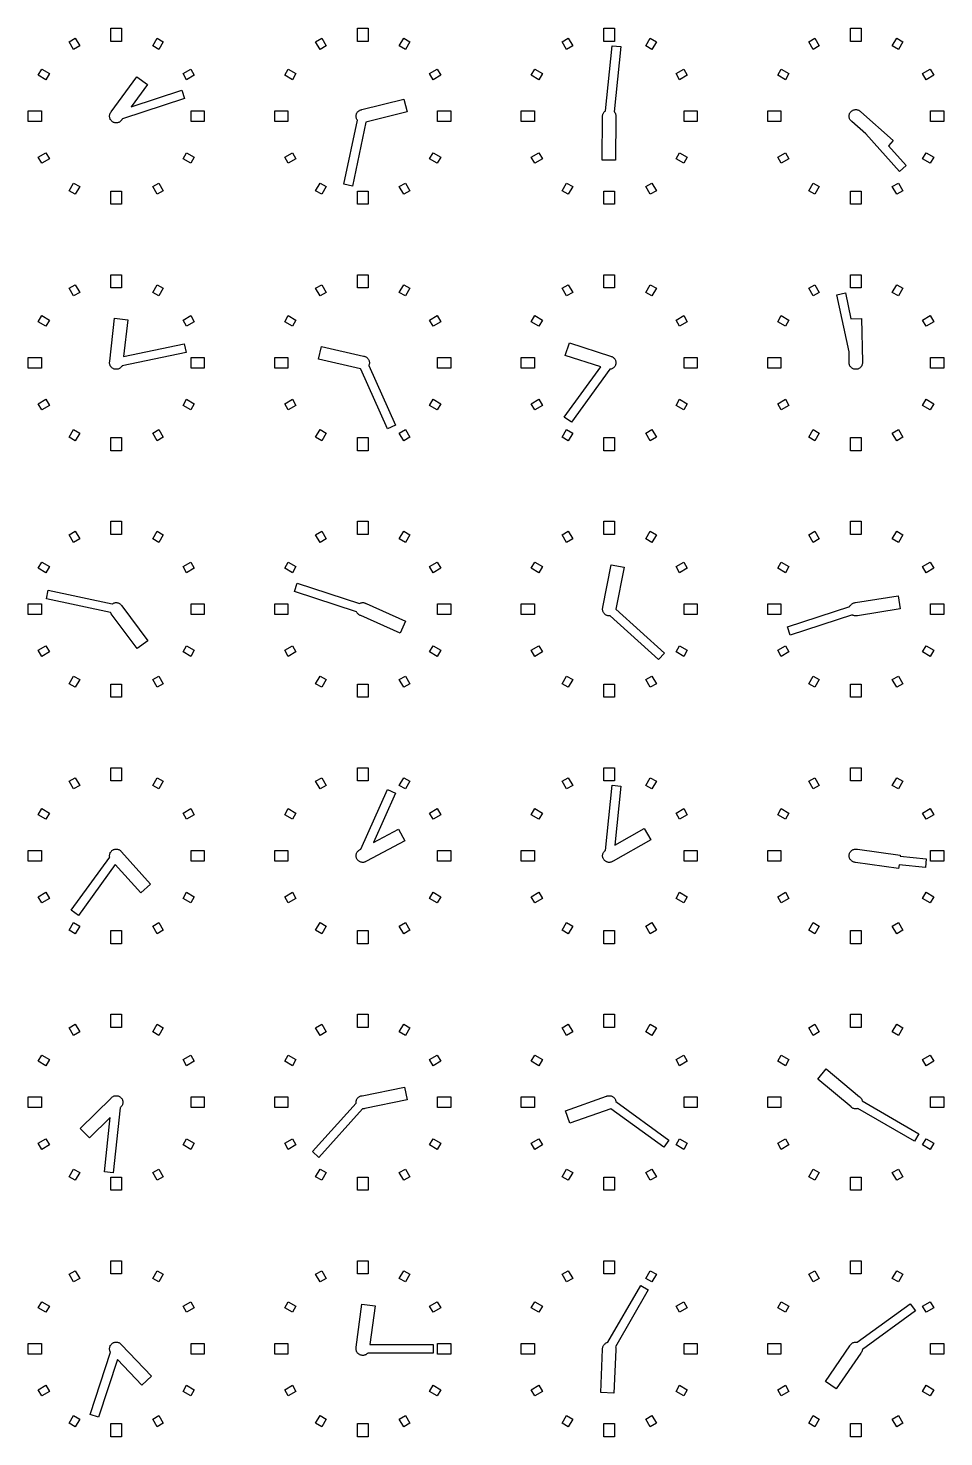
# Model space of a CAD drawing. Header units: millimetres. Extents: x -8 to 856, y -8 to 688.
# Drawn here: x 92 to 196, y 176 to 336 of the extents above; entities that cross this region are included whole.
import ezdxf

# ---------------------------------------------------------------- set-up
doc = ezdxf.new("R2010")
doc.units = ezdxf.units.MM

msp = doc.modelspace()

# ---------------------------------------------------------------- linework, layer by layer
for points in [[(102.6, 334.5), (101.4, 334.5), (101.4, 336), (102.6, 336), (102.6, 334.5)], [(130.6, 334.5), (129.4, 334.5), (129.4, 336), (130.6, 336), (130.6, 334.5)], [(158.6, 334.5), (157.4, 334.5), (157.4, 336), (158.6, 336), (158.6, 334.5)], [(186.6, 334.5), (185.4, 334.5), (185.4, 336), (186.6, 336), (186.6, 334.5)], [(97.85, 333.99), (97.15, 333.59), (96.65, 334.46), (97.35, 334.86), (97.85, 333.99)], [(106.85, 333.59), (106.15, 333.99), (106.65, 334.86), (107.35, 334.46), (106.85, 333.59)], [(125.85, 333.99), (125.15, 333.59), (124.65, 334.46), (125.35, 334.86), (125.85, 333.99)], [(134.85, 333.59), (134.15, 333.99), (134.65, 334.86), (135.35, 334.46), (134.85, 333.59)], [(153.85, 333.99), (153.15, 333.59), (152.65, 334.46), (153.35, 334.86), (153.85, 333.99)], [(162.85, 333.59), (162.15, 333.99), (162.65, 334.86), (163.35, 334.46), (162.85, 333.59)], [(181.85, 333.99), (181.15, 333.59), (180.65, 334.46), (181.35, 334.86), (181.85, 333.99)], [(190.85, 333.59), (190.15, 333.99), (190.65, 334.86), (191.35, 334.46), (190.85, 333.59)], [(157.25, 325.92), (157.25, 325.93), (157.25, 326), (157.25, 326.07), (157.26, 326.15), (157.28, 326.22), (157.3, 326.29), (157.33, 326.36), (157.37, 326.42), (157.42, 326.48), (157.47, 326.53), (157.52, 326.58), (157.56, 326.61), (158.34, 334.01), (159.33, 333.9), (158.56, 326.51), (158.58, 326.48), (158.63, 326.42), (158.67, 326.36), (158.7, 326.29), (158.72, 326.22), (158.74, 326.15), (158.75, 326.07), (158.75, 326), (158.75, 325.93), (158.75, 325.91), (158.71, 320.99), (157.21, 321.01), (157.25, 325.92)], [(94.41, 330.85), (94.01, 330.15), (93.14, 330.65), (93.54, 331.35), (94.41, 330.85)], [(109.99, 330.15), (109.59, 330.85), (110.46, 331.35), (110.86, 330.65), (109.99, 330.15)], [(122.41, 330.85), (122.01, 330.15), (121.14, 330.65), (121.54, 331.35), (122.41, 330.85)], [(137.99, 330.15), (137.59, 330.85), (138.46, 331.35), (138.86, 330.65), (137.99, 330.15)], [(150.41, 330.85), (150.01, 330.15), (149.14, 330.65), (149.54, 331.35), (150.41, 330.85)], [(165.99, 330.15), (165.59, 330.85), (166.46, 331.35), (166.86, 330.65), (165.99, 330.15)], [(178.41, 330.85), (178.01, 330.15), (177.14, 330.65), (177.54, 331.35), (178.41, 330.85)], [(193.99, 330.15), (193.59, 330.85), (194.46, 331.35), (194.86, 330.65), (193.99, 330.15)], [(102.63, 325.58), (102.58, 325.52), (102.53, 325.47), (102.48, 325.42), (102.42, 325.37), (102.36, 325.33), (102.29, 325.3), (102.22, 325.28), (102.15, 325.26), (102.07, 325.25), (102, 325.25), (101.93, 325.25), (101.85, 325.26), (101.78, 325.28), (101.71, 325.3), (101.64, 325.33), (101.58, 325.37), (101.52, 325.42), (101.47, 325.47), (101.42, 325.52), (101.37, 325.58), (101.33, 325.64), (101.3, 325.71), (101.28, 325.78), (101.26, 325.85), (101.25, 325.93), (101.25, 326), (101.25, 326.07), (101.26, 326.15), (101.28, 326.22), (101.3, 326.29), (101.33, 326.36), (101.37, 326.42), (101.42, 326.48), (101.44, 326.5), (104.33, 330.49), (105.55, 329.6), (103.71, 327.08), (109.45, 328.95), (109.76, 328), (102.71, 325.71), (102.65, 325.62), (102.63, 325.58)], [(93.5, 326.6), (93.5, 325.4), (92, 325.4), (92, 326.6), (93.5, 326.6)], [(110.5, 325.4), (110.5, 326.6), (112, 326.6), (112, 325.4), (110.5, 325.4)], [(121.5, 326.6), (121.5, 325.4), (120, 325.4), (120, 326.6), (121.5, 326.6)], [(129.39, 325.55), (129.37, 325.58), (129.33, 325.64), (129.3, 325.71), (129.28, 325.78), (129.26, 325.85), (129.25, 325.93), (129.25, 326), (129.25, 326.07), (129.26, 326.15), (129.28, 326.22), (129.3, 326.29), (129.33, 326.36), (129.37, 326.42), (129.42, 326.48), (129.47, 326.53), (129.52, 326.58), (129.58, 326.63), (129.64, 326.67), (129.71, 326.7), (129.78, 326.72), (129.85, 326.74), (129.89, 326.75), (134.67, 327.94), (135.03, 326.48), (130.37, 325.32), (128.83, 318.07), (127.85, 318.28), (129.39, 325.55)], [(138.5, 325.4), (138.5, 326.6), (140, 326.6), (140, 325.4), (138.5, 325.4)], [(149.5, 326.6), (149.5, 325.4), (148, 325.4), (148, 326.6), (149.5, 326.6)], [(166.5, 325.4), (166.5, 326.6), (168, 326.6), (168, 325.4), (166.5, 325.4)], [(177.5, 326.6), (177.5, 325.4), (176, 325.4), (176, 326.6), (177.5, 326.6)], [(185.52, 325.42), (185.47, 325.47), (185.42, 325.52), (185.37, 325.58), (185.33, 325.64), (185.3, 325.71), (185.28, 325.78), (185.26, 325.85), (185.25, 325.93), (185.25, 326), (185.25, 326.07), (185.26, 326.15), (185.28, 326.22), (185.3, 326.29), (185.33, 326.36), (185.37, 326.42), (185.42, 326.48), (185.47, 326.53), (185.52, 326.58), (185.58, 326.63), (185.64, 326.67), (185.71, 326.7), (185.78, 326.72), (185.85, 326.74), (185.93, 326.75), (186, 326.75), (186.07, 326.75), (186.15, 326.74), (186.22, 326.72), (186.29, 326.7), (186.36, 326.67), (186.42, 326.63), (186.48, 326.58), (186.53, 326.53), (186.56, 326.51), (190.24, 323.25), (189.7, 322.64), (191.72, 320.39), (190.98, 319.72), (187.13, 324), (185.56, 325.39), (185.52, 325.42)], [(194.5, 325.4), (194.5, 326.6), (196, 326.6), (196, 325.4), (194.5, 325.4)], [(94.01, 321.85), (94.41, 321.15), (93.54, 320.65), (93.14, 321.35), (94.01, 321.85)], [(109.59, 321.15), (109.99, 321.85), (110.86, 321.35), (110.46, 320.65), (109.59, 321.15)], [(122.01, 321.85), (122.41, 321.15), (121.54, 320.65), (121.14, 321.35), (122.01, 321.85)], [(137.59, 321.15), (137.99, 321.85), (138.86, 321.35), (138.46, 320.65), (137.59, 321.15)], [(150.01, 321.85), (150.41, 321.15), (149.54, 320.65), (149.14, 321.35), (150.01, 321.85)], [(165.59, 321.15), (165.99, 321.85), (166.86, 321.35), (166.46, 320.65), (165.59, 321.15)], [(178.01, 321.85), (178.41, 321.15), (177.54, 320.65), (177.14, 321.35), (178.01, 321.85)], [(193.59, 321.15), (193.99, 321.85), (194.86, 321.35), (194.46, 320.65), (193.59, 321.15)], [(97.15, 318.41), (97.85, 318.01), (97.35, 317.14), (96.65, 317.54), (97.15, 318.41)], [(106.15, 318.01), (106.85, 318.41), (107.35, 317.54), (106.65, 317.14), (106.15, 318.01)], [(124.65, 317.54), (125.15, 318.41), (125.85, 318.01), (125.35, 317.14), (124.65, 317.54)], [(134.15, 318.01), (134.85, 318.41), (135.35, 317.54), (134.65, 317.14), (134.15, 318.01)], [(152.65, 317.54), (153.15, 318.41), (153.85, 318.01), (153.35, 317.14), (152.65, 317.54)], [(162.15, 318.01), (162.85, 318.41), (163.35, 317.54), (162.65, 317.14), (162.15, 318.01)], [(181.15, 318.41), (181.85, 318.01), (181.35, 317.14), (180.65, 317.54), (181.15, 318.41)], [(190.15, 318.01), (190.85, 318.41), (191.35, 317.54), (190.65, 317.14), (190.15, 318.01)], [(101.4, 316), (101.4, 317.5), (102.6, 317.5), (102.6, 316), (101.4, 316)], [(129.4, 317.5), (130.6, 317.5), (130.6, 316), (129.4, 316), (129.4, 317.5)], [(157.4, 317.5), (158.6, 317.5), (158.6, 316), (157.4, 316), (157.4, 317.5)], [(185.4, 316), (185.4, 317.5), (186.6, 317.5), (186.6, 316), (185.4, 316)], [(102.6, 306.5), (101.4, 306.5), (101.4, 308), (102.6, 308), (102.6, 306.5)], [(130.6, 306.5), (129.4, 306.5), (129.4, 308), (130.6, 308), (130.6, 306.5)], [(158.6, 306.5), (157.4, 306.5), (157.4, 308), (158.6, 308), (158.6, 306.5)], [(186.6, 306.5), (185.4, 306.5), (185.4, 308), (186.6, 308), (186.6, 306.5)], [(97.85, 305.99), (97.15, 305.59), (96.65, 306.46), (97.35, 306.86), (97.85, 305.99)], [(106.85, 305.59), (106.15, 305.99), (106.65, 306.86), (107.35, 306.46), (106.85, 305.59)], [(125.85, 305.99), (125.15, 305.59), (124.65, 306.46), (125.35, 306.86), (125.85, 305.99)], [(134.85, 305.59), (134.15, 305.99), (134.65, 306.86), (135.35, 306.46), (134.85, 305.59)], [(153.85, 305.99), (153.15, 305.59), (152.65, 306.46), (153.35, 306.86), (153.85, 305.99)], [(162.85, 305.59), (162.15, 305.99), (162.65, 306.86), (163.35, 306.46), (162.85, 305.59)], [(181.85, 305.99), (181.15, 305.59), (180.65, 306.46), (181.35, 306.86), (181.85, 305.99)], [(186.7, 297.71), (186.67, 297.64), (186.63, 297.58), (186.58, 297.52), (186.53, 297.47), (186.48, 297.42), (186.42, 297.37), (186.36, 297.33), (186.29, 297.3), (186.22, 297.28), (186.15, 297.26), (186.07, 297.25), (186, 297.25), (185.93, 297.25), (185.85, 297.26), (185.78, 297.28), (185.71, 297.3), (185.64, 297.33), (185.58, 297.37), (185.52, 297.42), (185.47, 297.47), (185.42, 297.52), (185.37, 297.58), (185.33, 297.64), (185.3, 297.71), (185.28, 297.78), (185.26, 297.85), (185.25, 297.93), (185.25, 298), (185.25, 298.07), (185.23, 299.22), (183.85, 305.72), (184.83, 305.93), (185.45, 302.99), (186.66, 303.01), (186.75, 298.09), (186.75, 298.07), (186.75, 298), (186.75, 297.93), (186.74, 297.85), (186.72, 297.78), (186.7, 297.71)], [(190.85, 305.59), (190.15, 305.99), (190.65, 306.86), (191.35, 306.46), (190.85, 305.59)], [(94.41, 302.85), (94.01, 302.15), (93.14, 302.65), (93.54, 303.35), (94.41, 302.85)], [(102.63, 297.58), (102.58, 297.52), (102.53, 297.47), (102.48, 297.42), (102.42, 297.37), (102.36, 297.33), (102.29, 297.3), (102.22, 297.28), (102.15, 297.26), (102.07, 297.25), (102, 297.25), (101.93, 297.25), (101.85, 297.26), (101.78, 297.28), (101.71, 297.3), (101.64, 297.33), (101.58, 297.37), (101.52, 297.42), (101.47, 297.47), (101.42, 297.52), (101.37, 297.58), (101.33, 297.64), (101.3, 297.71), (101.28, 297.78), (101.26, 297.85), (101.25, 297.93), (101.25, 298), (101.25, 298.07), (101.26, 298.15), (101.26, 298.17), (101.82, 303.05), (103.31, 302.88), (102.83, 298.69), (109.72, 300.15), (109.93, 299.17), (102.66, 297.63), (102.63, 297.58)], [(109.99, 302.15), (109.59, 302.85), (110.46, 303.35), (110.86, 302.65), (109.99, 302.15)], [(122.41, 302.85), (122.01, 302.15), (121.14, 302.65), (121.54, 303.35), (122.41, 302.85)], [(137.99, 302.15), (137.59, 302.85), (138.46, 303.35), (138.86, 302.65), (137.99, 302.15)], [(150.41, 302.85), (150.01, 302.15), (149.14, 302.65), (149.54, 303.35), (150.41, 302.85)], [(165.99, 302.15), (165.59, 302.85), (166.46, 303.35), (166.86, 302.65), (165.99, 302.15)], [(178.41, 302.85), (178.01, 302.15), (177.14, 302.65), (177.54, 303.35), (178.41, 302.85)], [(193.99, 302.15), (193.59, 302.85), (194.46, 303.35), (194.86, 302.65), (193.99, 302.15)], [(130.7, 297.71), (130.69, 297.69), (133.71, 290.9), (132.8, 290.49), (129.77, 297.28), (129.75, 297.29), (124.96, 298.39), (125.3, 299.86), (130.09, 298.75), (130.15, 298.74), (130.22, 298.72), (130.29, 298.7), (130.36, 298.67), (130.42, 298.63), (130.48, 298.58), (130.53, 298.53), (130.58, 298.48), (130.63, 298.42), (130.67, 298.36), (130.7, 298.29), (130.72, 298.22), (130.74, 298.15), (130.75, 298.07), (130.75, 298), (130.75, 297.93), (130.74, 297.85), (130.72, 297.78), (130.7, 297.71)], [(157.04, 297.52), (153.01, 298.83), (153.48, 300.26), (158.15, 298.74), (158.22, 298.72), (158.29, 298.7), (158.36, 298.67), (158.42, 298.63), (158.48, 298.58), (158.53, 298.53), (158.58, 298.48), (158.63, 298.42), (158.67, 298.36), (158.7, 298.29), (158.72, 298.22), (158.74, 298.15), (158.75, 298.07), (158.75, 298), (158.75, 297.93), (158.74, 297.85), (158.72, 297.78), (158.7, 297.71), (158.67, 297.64), (158.63, 297.58), (158.58, 297.52), (158.53, 297.47), (158.48, 297.42), (158.42, 297.37), (158.36, 297.33), (158.29, 297.3), (158.22, 297.28), (158.15, 297.26), (158.07, 297.25), (158.07, 297.25), (153.7, 291.23), (152.89, 291.82), (157.04, 297.52)], [(93.5, 298.6), (93.5, 297.4), (92, 297.4), (92, 298.6), (93.5, 298.6)], [(110.5, 297.4), (110.5, 298.6), (112, 298.6), (112, 297.4), (110.5, 297.4)], [(121.5, 298.6), (121.5, 297.4), (120, 297.4), (120, 298.6), (121.5, 298.6)], [(138.5, 297.4), (138.5, 298.6), (140, 298.6), (140, 297.4), (138.5, 297.4)], [(149.5, 298.6), (149.5, 297.4), (148, 297.4), (148, 298.6), (149.5, 298.6)], [(166.5, 297.4), (166.5, 298.6), (168, 298.6), (168, 297.4), (166.5, 297.4)], [(177.5, 298.6), (177.5, 297.4), (176, 297.4), (176, 298.6), (177.5, 298.6)], [(194.5, 297.4), (194.5, 298.6), (196, 298.6), (196, 297.4), (194.5, 297.4)], [(94.01, 293.85), (94.41, 293.15), (93.54, 292.65), (93.14, 293.35), (94.01, 293.85)], [(109.59, 293.15), (109.99, 293.85), (110.86, 293.35), (110.46, 292.65), (109.59, 293.15)], [(122.01, 293.85), (122.41, 293.15), (121.54, 292.65), (121.14, 293.35), (122.01, 293.85)], [(137.59, 293.15), (137.99, 293.85), (138.86, 293.35), (138.46, 292.65), (137.59, 293.15)], [(150.01, 293.85), (150.41, 293.15), (149.54, 292.65), (149.14, 293.35), (150.01, 293.85)], [(165.59, 293.15), (165.99, 293.85), (166.86, 293.35), (166.46, 292.65), (165.59, 293.15)], [(178.01, 293.85), (178.41, 293.15), (177.54, 292.65), (177.14, 293.35), (178.01, 293.85)], [(193.59, 293.15), (193.99, 293.85), (194.86, 293.35), (194.46, 292.65), (193.59, 293.15)], [(97.15, 290.41), (97.85, 290.01), (97.35, 289.14), (96.65, 289.54), (97.15, 290.41)], [(106.15, 290.01), (106.85, 290.41), (107.35, 289.54), (106.65, 289.14), (106.15, 290.01)], [(124.65, 289.54), (125.15, 290.41), (125.85, 290.01), (125.35, 289.14), (124.65, 289.54)], [(134.15, 290.01), (134.85, 290.41), (135.35, 289.54), (134.65, 289.14), (134.15, 290.01)], [(152.65, 289.54), (153.15, 290.41), (153.85, 290.01), (153.35, 289.14), (152.65, 289.54)], [(162.15, 290.01), (162.85, 290.41), (163.35, 289.54), (162.65, 289.14), (162.15, 290.01)], [(180.65, 289.54), (181.15, 290.41), (181.85, 290.01), (181.35, 289.14), (180.65, 289.54)], [(190.15, 290.01), (190.85, 290.41), (191.35, 289.54), (190.65, 289.14), (190.15, 290.01)], [(101.4, 288), (101.4, 289.5), (102.6, 289.5), (102.6, 288), (101.4, 288)], [(129.4, 289.5), (130.6, 289.5), (130.6, 288), (129.4, 288), (129.4, 289.5)], [(157.4, 289.5), (158.6, 289.5), (158.6, 288), (157.4, 288), (157.4, 289.5)], [(185.4, 289.5), (186.6, 289.5), (186.6, 288), (185.4, 288), (185.4, 289.5)], [(102.6, 278.5), (101.4, 278.5), (101.4, 280), (102.6, 280), (102.6, 278.5)], [(130.6, 278.5), (129.4, 278.5), (129.4, 280), (130.6, 280), (130.6, 278.5)], [(158.6, 278.5), (157.4, 278.5), (157.4, 280), (158.6, 280), (158.6, 278.5)], [(186.6, 278.5), (185.4, 278.5), (185.4, 280), (186.6, 280), (186.6, 278.5)], [(97.85, 277.99), (97.15, 277.59), (96.65, 278.46), (97.35, 278.86), (97.85, 277.99)], [(106.85, 277.59), (106.15, 277.99), (106.65, 278.86), (107.35, 278.46), (106.85, 277.59)], [(125.85, 277.99), (125.15, 277.59), (124.65, 278.46), (125.35, 278.86), (125.85, 277.99)], [(134.85, 277.59), (134.15, 277.99), (134.65, 278.86), (135.35, 278.46), (134.85, 277.59)], [(153.85, 277.99), (153.15, 277.59), (152.65, 278.46), (153.35, 278.86), (153.85, 277.99)], [(162.85, 277.59), (162.15, 277.99), (162.65, 278.86), (163.35, 278.46), (162.85, 277.59)], [(181.85, 277.99), (181.15, 277.59), (180.65, 278.46), (181.35, 278.86), (181.85, 277.99)], [(190.85, 277.59), (190.15, 277.99), (190.65, 278.86), (191.35, 278.46), (190.85, 277.59)], [(94.41, 274.85), (94.01, 274.15), (93.14, 274.65), (93.54, 275.35), (94.41, 274.85)], [(109.99, 274.15), (109.59, 274.85), (110.46, 275.35), (110.86, 274.65), (109.99, 274.15)], [(122.41, 274.85), (122.01, 274.15), (121.14, 274.65), (121.54, 275.35), (122.41, 274.85)], [(137.99, 274.15), (137.59, 274.85), (138.46, 275.35), (138.86, 274.65), (137.99, 274.15)], [(150.41, 274.85), (150.01, 274.15), (149.14, 274.65), (149.54, 275.35), (150.41, 274.85)], [(165.99, 274.15), (165.59, 274.85), (166.46, 275.35), (166.86, 274.65), (165.99, 274.15)], [(178.41, 274.85), (178.01, 274.15), (177.14, 274.65), (177.54, 275.35), (178.41, 274.85)], [(193.99, 274.15), (193.59, 274.85), (194.46, 275.35), (194.86, 274.65), (193.99, 274.15)], [(158.07, 269.25), (158, 269.25), (157.93, 269.25), (157.85, 269.26), (157.78, 269.28), (157.71, 269.3), (157.64, 269.33), (157.58, 269.37), (157.52, 269.42), (157.47, 269.47), (157.42, 269.52), (157.37, 269.58), (157.33, 269.64), (157.3, 269.71), (157.28, 269.78), (157.26, 269.85), (157.25, 269.93), (157.25, 270), (157.25, 270.07), (157.26, 270.15), (157.28, 270.22), (157.28, 270.23), (158.22, 275.05), (159.69, 274.77), (158.76, 269.99), (164.28, 265.02), (163.61, 264.28), (158.09, 269.25), (158.07, 269.25)], [(101.42, 269.52), (101.37, 269.58), (101.34, 269.63), (94.07, 271.17), (94.28, 272.15), (101.55, 270.61), (101.58, 270.63), (101.64, 270.67), (101.71, 270.7), (101.78, 270.72), (101.85, 270.74), (101.93, 270.75), (102, 270.75), (102.07, 270.75), (102.15, 270.74), (102.22, 270.72), (102.29, 270.7), (102.36, 270.67), (102.42, 270.63), (102.48, 270.58), (102.53, 270.53), (102.58, 270.48), (102.63, 270.42), (102.65, 270.38), (105.58, 266.43), (104.37, 265.53), (101.44, 269.49), (101.42, 269.52)], [(129.71, 269.3), (129.64, 269.33), (129.58, 269.37), (129.52, 269.42), (129.47, 269.47), (129.42, 269.52), (129.37, 269.58), (129.33, 269.64), (129.31, 269.7), (122.24, 272), (122.55, 272.95), (129.62, 270.65), (129.64, 270.67), (129.71, 270.7), (129.78, 270.72), (129.85, 270.74), (129.93, 270.75), (130, 270.75), (130.07, 270.75), (130.15, 270.74), (130.22, 270.72), (130.29, 270.7), (130.36, 270.67), (130.38, 270.65), (134.87, 268.65), (134.26, 267.28), (129.77, 269.28), (129.71, 269.3)], [(93.5, 270.6), (93.5, 269.4), (92, 269.4), (92, 270.6), (93.5, 270.6)], [(110.5, 269.4), (110.5, 270.6), (112, 270.6), (112, 269.4), (110.5, 269.4)], [(121.5, 270.6), (121.5, 269.4), (120, 269.4), (120, 270.6), (121.5, 270.6)], [(138.5, 269.4), (138.5, 270.6), (140, 270.6), (140, 269.4), (138.5, 269.4)], [(149.5, 270.6), (149.5, 269.4), (148, 269.4), (148, 270.6), (149.5, 270.6)], [(166.5, 269.4), (166.5, 270.6), (168, 270.6), (168, 269.4), (166.5, 269.4)], [(177.5, 270.6), (177.5, 269.4), (176, 269.4), (176, 270.6), (177.5, 270.6)], [(185.31, 270.3), (185.33, 270.36), (185.37, 270.42), (185.42, 270.48), (185.47, 270.53), (185.52, 270.58), (185.58, 270.63), (185.64, 270.67), (185.71, 270.7), (185.78, 270.72), (185.85, 270.74), (185.93, 270.75), (185.96, 270.75), (190.82, 271.52), (191.06, 270.04), (186.2, 269.27), (186.15, 269.26), (186.07, 269.25), (186, 269.25), (185.93, 269.25), (185.85, 269.26), (185.78, 269.28), (185.71, 269.3), (185.64, 269.33), (185.62, 269.35), (178.55, 267.05), (178.24, 268), (185.31, 270.3)], [(194.5, 269.4), (194.5, 270.6), (196, 270.6), (196, 269.4), (194.5, 269.4)], [(94.01, 265.85), (94.41, 265.15), (93.54, 264.65), (93.14, 265.35), (94.01, 265.85)], [(109.59, 265.15), (109.99, 265.85), (110.86, 265.35), (110.46, 264.65), (109.59, 265.15)], [(122.01, 265.85), (122.41, 265.15), (121.54, 264.65), (121.14, 265.35), (122.01, 265.85)], [(137.59, 265.15), (137.99, 265.85), (138.86, 265.35), (138.46, 264.65), (137.59, 265.15)], [(150.01, 265.85), (150.41, 265.15), (149.54, 264.65), (149.14, 265.35), (150.01, 265.85)], [(165.59, 265.15), (165.99, 265.85), (166.86, 265.35), (166.46, 264.65), (165.59, 265.15)], [(178.01, 265.85), (178.41, 265.15), (177.54, 264.65), (177.14, 265.35), (178.01, 265.85)], [(193.59, 265.15), (193.99, 265.85), (194.86, 265.35), (194.46, 264.65), (193.59, 265.15)], [(96.65, 261.54), (97.15, 262.41), (97.85, 262.01), (97.35, 261.14), (96.65, 261.54)], [(106.15, 262.01), (106.85, 262.41), (107.35, 261.54), (106.65, 261.14), (106.15, 262.01)], [(124.65, 261.54), (125.15, 262.41), (125.85, 262.01), (125.35, 261.14), (124.65, 261.54)], [(134.15, 262.01), (134.85, 262.41), (135.35, 261.54), (134.65, 261.14), (134.15, 262.01)], [(153.15, 262.41), (153.85, 262.01), (153.35, 261.14), (152.65, 261.54), (153.15, 262.41)], [(162.15, 262.01), (162.85, 262.41), (163.35, 261.54), (162.65, 261.14), (162.15, 262.01)], [(180.65, 261.54), (181.15, 262.41), (181.85, 262.01), (181.35, 261.14), (180.65, 261.54)], [(190.15, 262.01), (190.85, 262.41), (191.35, 261.54), (190.65, 261.14), (190.15, 262.01)], [(101.4, 261.5), (102.6, 261.5), (102.6, 260), (101.4, 260), (101.4, 261.5)], [(129.4, 261.5), (130.6, 261.5), (130.6, 260), (129.4, 260), (129.4, 261.5)], [(157.4, 260), (157.4, 261.5), (158.6, 261.5), (158.6, 260), (157.4, 260)], [(185.4, 261.5), (186.6, 261.5), (186.6, 260), (185.4, 260), (185.4, 261.5)], [(102.6, 250.5), (101.4, 250.5), (101.4, 252), (102.6, 252), (102.6, 250.5)], [(130.6, 250.5), (129.4, 250.5), (129.4, 252), (130.6, 252), (130.6, 250.5)], [(158.6, 250.5), (157.4, 250.5), (157.4, 252), (158.6, 252), (158.6, 250.5)], [(186.6, 250.5), (185.4, 250.5), (185.4, 252), (186.6, 252), (186.6, 250.5)], [(97.85, 249.99), (97.15, 249.59), (96.65, 250.46), (97.35, 250.86), (97.85, 249.99)], [(106.85, 249.59), (106.15, 249.99), (106.65, 250.86), (107.35, 250.46), (106.85, 249.59)], [(125.85, 249.99), (125.15, 249.59), (124.65, 250.46), (125.35, 250.86), (125.85, 249.99)], [(134.85, 249.59), (134.15, 249.99), (134.65, 250.86), (135.35, 250.46), (134.85, 249.59)], [(153.85, 249.99), (153.15, 249.59), (152.65, 250.46), (153.35, 250.86), (153.85, 249.99)], [(158.42, 241.37), (158.36, 241.33), (158.29, 241.3), (158.22, 241.28), (158.15, 241.26), (158.07, 241.25), (158, 241.25), (157.93, 241.25), (157.85, 241.26), (157.78, 241.28), (157.71, 241.3), (157.64, 241.33), (157.58, 241.37), (157.52, 241.42), (157.47, 241.47), (157.42, 241.52), (157.37, 241.58), (157.33, 241.64), (157.3, 241.71), (157.28, 241.78), (157.26, 241.85), (157.25, 241.93), (157.25, 242), (157.25, 242.07), (157.26, 242.15), (157.28, 242.22), (157.3, 242.29), (157.33, 242.36), (157.37, 242.42), (157.42, 242.48), (157.47, 242.53), (157.52, 242.58), (157.56, 242.61), (158.34, 250.01), (159.33, 249.9), (158.63, 243.22), (161.98, 245.11), (162.72, 243.81), (158.44, 241.39), (158.42, 241.37)], [(162.85, 249.59), (162.15, 249.99), (162.65, 250.86), (163.35, 250.46), (162.85, 249.59)], [(181.85, 249.99), (181.15, 249.59), (180.65, 250.46), (181.35, 250.86), (181.85, 249.99)], [(190.85, 249.59), (190.15, 249.99), (190.65, 250.86), (191.35, 250.46), (190.85, 249.59)], [(130.42, 241.37), (130.36, 241.33), (130.29, 241.3), (130.22, 241.28), (130.15, 241.26), (130.07, 241.25), (130, 241.25), (129.93, 241.25), (129.85, 241.26), (129.78, 241.28), (129.71, 241.3), (129.64, 241.33), (129.58, 241.37), (129.52, 241.42), (129.47, 241.47), (129.42, 241.52), (129.37, 241.58), (129.33, 241.64), (129.3, 241.71), (129.28, 241.78), (129.26, 241.85), (129.25, 241.93), (129.25, 242), (129.25, 242.07), (129.26, 242.15), (129.28, 242.22), (129.3, 242.29), (129.33, 242.36), (129.37, 242.42), (129.42, 242.48), (129.47, 242.53), (129.52, 242.58), (129.58, 242.63), (129.64, 242.67), (129.71, 242.7), (129.72, 242.7), (129.78, 242.73), (132.8, 249.51), (133.71, 249.1), (131.21, 243.49), (134.06, 245.01), (134.77, 243.69), (130.43, 241.38), (130.42, 241.37)], [(94.41, 246.85), (94.01, 246.15), (93.14, 246.65), (93.54, 247.35), (94.41, 246.85)], [(109.99, 246.15), (109.59, 246.85), (110.46, 247.35), (110.86, 246.65), (109.99, 246.15)], [(122.41, 246.85), (122.01, 246.15), (121.14, 246.65), (121.54, 247.35), (122.41, 246.85)], [(137.99, 246.15), (137.59, 246.85), (138.46, 247.35), (138.86, 246.65), (137.99, 246.15)], [(150.41, 246.85), (150.01, 246.15), (149.14, 246.65), (149.54, 247.35), (150.41, 246.85)], [(165.99, 246.15), (165.59, 246.85), (166.46, 247.35), (166.86, 246.65), (165.99, 246.15)], [(178.41, 246.85), (178.01, 246.15), (177.14, 246.65), (177.54, 247.35), (178.41, 246.85)], [(193.99, 246.15), (193.59, 246.85), (194.46, 247.35), (194.86, 246.65), (193.99, 246.15)], [(93.5, 242.6), (93.5, 241.4), (92, 241.4), (92, 242.6), (93.5, 242.6)], [(101.26, 241.84), (101.26, 241.85), (101.25, 241.93), (101.25, 242), (101.25, 242.07), (101.26, 242.15), (101.28, 242.22), (101.3, 242.29), (101.33, 242.36), (101.37, 242.42), (101.42, 242.48), (101.47, 242.53), (101.52, 242.58), (101.58, 242.63), (101.64, 242.67), (101.71, 242.7), (101.78, 242.72), (101.85, 242.74), (101.93, 242.75), (102, 242.75), (102.07, 242.75), (102.15, 242.74), (102.22, 242.72), (102.29, 242.7), (102.36, 242.67), (102.42, 242.63), (102.48, 242.58), (102.53, 242.53), (102.58, 242.48), (102.61, 242.44), (105.9, 238.79), (104.79, 237.78), (101.89, 241), (97.7, 235.23), (96.89, 235.82), (101.26, 241.84)], [(110.5, 241.4), (110.5, 242.6), (112, 242.6), (112, 241.4), (110.5, 241.4)], [(121.5, 242.6), (121.5, 241.4), (120, 241.4), (120, 242.6), (121.5, 242.6)], [(138.5, 241.4), (138.5, 242.6), (140, 242.6), (140, 241.4), (138.5, 241.4)], [(149.5, 242.6), (149.5, 241.4), (148, 241.4), (148, 242.6), (149.5, 242.6)], [(166.5, 241.4), (166.5, 242.6), (168, 242.6), (168, 241.4), (166.5, 241.4)], [(177.5, 242.6), (177.5, 241.4), (176, 241.4), (176, 242.6), (177.5, 242.6)], [(185.93, 241.25), (185.85, 241.26), (185.78, 241.28), (185.71, 241.3), (185.64, 241.33), (185.58, 241.37), (185.52, 241.42), (185.47, 241.47), (185.42, 241.52), (185.37, 241.58), (185.33, 241.64), (185.3, 241.71), (185.28, 241.78), (185.26, 241.85), (185.25, 241.93), (185.25, 242), (185.25, 242.07), (185.26, 242.15), (185.28, 242.22), (185.3, 242.29), (185.33, 242.36), (185.37, 242.42), (185.42, 242.48), (185.47, 242.53), (185.52, 242.58), (185.58, 242.63), (185.64, 242.67), (185.71, 242.7), (185.78, 242.72), (185.85, 242.74), (185.93, 242.75), (186, 242.75), (186.07, 242.75), (186.15, 242.74), (186.18, 242.73), (191.06, 242.05), (191.05, 241.97), (194.01, 241.66), (193.9, 240.67), (190.91, 240.98), (190.85, 240.56), (185.97, 241.25), (185.93, 241.25)], [(194.5, 241.4), (194.5, 242.6), (196, 242.6), (196, 241.4), (194.5, 241.4)], [(94.01, 237.85), (94.41, 237.15), (93.54, 236.65), (93.14, 237.35), (94.01, 237.85)], [(109.59, 237.15), (109.99, 237.85), (110.86, 237.35), (110.46, 236.65), (109.59, 237.15)], [(122.01, 237.85), (122.41, 237.15), (121.54, 236.65), (121.14, 237.35), (122.01, 237.85)], [(137.59, 237.15), (137.99, 237.85), (138.86, 237.35), (138.46, 236.65), (137.59, 237.15)], [(150.01, 237.85), (150.41, 237.15), (149.54, 236.65), (149.14, 237.35), (150.01, 237.85)], [(165.59, 237.15), (165.99, 237.85), (166.86, 237.35), (166.46, 236.65), (165.59, 237.15)], [(178.01, 237.85), (178.41, 237.15), (177.54, 236.65), (177.14, 237.35), (178.01, 237.85)], [(193.59, 237.15), (193.99, 237.85), (194.86, 237.35), (194.46, 236.65), (193.59, 237.15)], [(96.65, 233.54), (97.15, 234.41), (97.85, 234.01), (97.35, 233.14), (96.65, 233.54)], [(106.15, 234.01), (106.85, 234.41), (107.35, 233.54), (106.65, 233.14), (106.15, 234.01)], [(125.15, 234.41), (125.85, 234.01), (125.35, 233.14), (124.65, 233.54), (125.15, 234.41)], [(134.15, 234.01), (134.85, 234.41), (135.35, 233.54), (134.65, 233.14), (134.15, 234.01)], [(153.15, 234.41), (153.85, 234.01), (153.35, 233.14), (152.65, 233.54), (153.15, 234.41)], [(162.15, 234.01), (162.85, 234.41), (163.35, 233.54), (162.65, 233.14), (162.15, 234.01)], [(181.15, 234.41), (181.85, 234.01), (181.35, 233.14), (180.65, 233.54), (181.15, 234.41)], [(190.15, 234.01), (190.85, 234.41), (191.35, 233.54), (190.65, 233.14), (190.15, 234.01)], [(101.4, 233.5), (102.6, 233.5), (102.6, 232), (101.4, 232), (101.4, 233.5)], [(129.4, 232), (129.4, 233.5), (130.6, 233.5), (130.6, 232), (129.4, 232)], [(157.4, 232), (157.4, 233.5), (158.6, 233.5), (158.6, 232), (157.4, 232)], [(185.4, 232), (185.4, 233.5), (186.6, 233.5), (186.6, 232), (185.4, 232)], [(102.6, 222.5), (101.4, 222.5), (101.4, 224), (102.6, 224), (102.6, 222.5)], [(130.6, 222.5), (129.4, 222.5), (129.4, 224), (130.6, 224), (130.6, 222.5)], [(158.6, 222.5), (157.4, 222.5), (157.4, 224), (158.6, 224), (158.6, 222.5)], [(186.6, 222.5), (185.4, 222.5), (185.4, 224), (186.6, 224), (186.6, 222.5)], [(97.85, 221.99), (97.15, 221.59), (96.65, 222.46), (97.35, 222.86), (97.85, 221.99)], [(106.85, 221.59), (106.15, 221.99), (106.65, 222.86), (107.35, 222.46), (106.85, 221.59)], [(125.85, 221.99), (125.15, 221.59), (124.65, 222.46), (125.35, 222.86), (125.85, 221.99)], [(134.85, 221.59), (134.15, 221.99), (134.65, 222.86), (135.35, 222.46), (134.85, 221.59)], [(153.85, 221.99), (153.15, 221.59), (152.65, 222.46), (153.35, 222.86), (153.85, 221.99)], [(162.85, 221.59), (162.15, 221.99), (162.65, 222.86), (163.35, 222.46), (162.85, 221.59)], [(181.85, 221.99), (181.15, 221.59), (180.65, 222.46), (181.35, 222.86), (181.85, 221.99)], [(190.85, 221.59), (190.15, 221.99), (190.65, 222.86), (191.35, 222.46), (190.85, 221.59)], [(94.41, 218.85), (94.01, 218.15), (93.14, 218.65), (93.54, 219.35), (94.41, 218.85)], [(109.99, 218.15), (109.59, 218.85), (110.46, 219.35), (110.86, 218.65), (109.99, 218.15)], [(122.41, 218.85), (122.01, 218.15), (121.14, 218.65), (121.54, 219.35), (122.41, 218.85)], [(137.99, 218.15), (137.59, 218.85), (138.46, 219.35), (138.86, 218.65), (137.99, 218.15)], [(150.41, 218.85), (150.01, 218.15), (149.14, 218.65), (149.54, 219.35), (150.41, 218.85)], [(165.99, 218.15), (165.59, 218.85), (166.46, 219.35), (166.86, 218.65), (165.99, 218.15)], [(178.41, 218.85), (178.01, 218.15), (177.14, 218.65), (177.54, 219.35), (178.41, 218.85)], [(193.99, 218.15), (193.59, 218.85), (194.46, 219.35), (194.86, 218.65), (193.99, 218.15)], [(186.22, 213.28), (186.15, 213.26), (186.07, 213.25), (186, 213.25), (185.93, 213.25), (185.85, 213.26), (185.78, 213.28), (185.71, 213.3), (185.64, 213.33), (185.58, 213.37), (185.52, 213.42), (185.47, 213.47), (185.46, 213.48), (181.69, 216.64), (182.65, 217.79), (186.42, 214.63), (186.42, 214.63), (186.48, 214.58), (186.53, 214.53), (186.58, 214.48), (186.63, 214.42), (186.67, 214.36), (186.7, 214.29), (186.72, 214.22), (186.74, 214.15), (193.18, 210.43), (192.68, 209.57), (186.24, 213.28), (186.22, 213.28)], [(93.5, 214.6), (93.5, 213.4), (92, 213.4), (92, 214.6), (93.5, 214.6)], [(101.32, 212.28), (98.96, 209.96), (97.91, 211.03), (101.41, 214.48), (101.42, 214.48), (101.47, 214.53), (101.52, 214.58), (101.58, 214.63), (101.64, 214.67), (101.71, 214.7), (101.78, 214.72), (101.85, 214.74), (101.93, 214.75), (102, 214.75), (102.07, 214.75), (102.15, 214.74), (102.22, 214.72), (102.29, 214.7), (102.36, 214.67), (102.42, 214.63), (102.48, 214.58), (102.53, 214.53), (102.58, 214.48), (102.63, 214.42), (102.67, 214.36), (102.7, 214.29), (102.72, 214.22), (102.74, 214.15), (102.75, 214.07), (102.75, 214), (102.75, 213.93), (102.74, 213.85), (102.72, 213.78), (102.7, 213.71), (102.67, 213.64), (102.63, 213.58), (102.58, 213.52), (102.53, 213.47), (102.48, 213.42), (102.47, 213.41), (102.44, 213.38), (101.66, 205.99), (100.67, 206.1), (101.32, 212.28)], [(110.5, 213.4), (110.5, 214.6), (112, 214.6), (112, 213.4), (110.5, 213.4)], [(121.5, 214.6), (121.5, 213.4), (120, 213.4), (120, 214.6), (121.5, 214.6)], [(129.25, 213.91), (129.25, 213.93), (129.25, 214), (129.25, 214.07), (129.26, 214.15), (129.28, 214.22), (129.3, 214.29), (129.33, 214.36), (129.37, 214.42), (129.42, 214.48), (129.47, 214.53), (129.52, 214.58), (129.58, 214.63), (129.64, 214.67), (129.71, 214.7), (129.78, 214.72), (129.85, 214.74), (129.93, 214.75), (129.93, 214.75), (134.75, 215.73), (135.05, 214.26), (130.23, 213.28), (130.22, 213.28), (130.15, 213.26), (130.07, 213.25), (130, 213.25), (129.99, 213.25), (125.02, 207.72), (124.28, 208.39), (129.25, 213.91)], [(138.5, 213.4), (138.5, 214.6), (140, 214.6), (140, 213.4), (138.5, 213.4)], [(149.5, 214.6), (149.5, 213.4), (148, 213.4), (148, 214.6), (149.5, 214.6)], [(157.68, 214.68), (157.71, 214.7), (157.78, 214.72), (157.85, 214.74), (157.93, 214.75), (158, 214.75), (158.07, 214.75), (158.15, 214.74), (158.22, 214.72), (158.29, 214.7), (158.36, 214.67), (158.42, 214.63), (158.48, 214.58), (158.53, 214.53), (158.58, 214.48), (158.63, 214.42), (158.67, 214.36), (158.7, 214.29), (158.72, 214.22), (158.74, 214.15), (158.75, 214.07), (158.75, 214.07), (164.77, 209.7), (164.18, 208.89), (158.16, 213.26), (153.54, 211.62), (153.04, 213.04), (157.68, 214.68)], [(166.5, 213.4), (166.5, 214.6), (168, 214.6), (168, 213.4), (166.5, 213.4)], [(177.5, 214.6), (177.5, 213.4), (176, 213.4), (176, 214.6), (177.5, 214.6)], [(194.5, 213.4), (194.5, 214.6), (196, 214.6), (196, 213.4), (194.5, 213.4)], [(94.01, 209.85), (94.41, 209.15), (93.54, 208.65), (93.14, 209.35), (94.01, 209.85)], [(109.59, 209.15), (109.99, 209.85), (110.86, 209.35), (110.46, 208.65), (109.59, 209.15)], [(122.01, 209.85), (122.41, 209.15), (121.54, 208.65), (121.14, 209.35), (122.01, 209.85)], [(137.59, 209.15), (137.99, 209.85), (138.86, 209.35), (138.46, 208.65), (137.59, 209.15)], [(150.01, 209.85), (150.41, 209.15), (149.54, 208.65), (149.14, 209.35), (150.01, 209.85)], [(165.59, 209.15), (165.99, 209.85), (166.86, 209.35), (166.46, 208.65), (165.59, 209.15)], [(178.01, 209.85), (178.41, 209.15), (177.54, 208.65), (177.14, 209.35), (178.01, 209.85)], [(193.59, 209.15), (193.99, 209.85), (194.86, 209.35), (194.46, 208.65), (193.59, 209.15)], [(96.65, 205.54), (97.15, 206.41), (97.85, 206.01), (97.35, 205.14), (96.65, 205.54)], [(106.15, 206.01), (106.85, 206.41), (107.35, 205.54), (106.65, 205.14), (106.15, 206.01)], [(124.65, 205.54), (125.15, 206.41), (125.85, 206.01), (125.35, 205.14), (124.65, 205.54)], [(134.15, 206.01), (134.85, 206.41), (135.35, 205.54), (134.65, 205.14), (134.15, 206.01)], [(152.65, 205.54), (153.15, 206.41), (153.85, 206.01), (153.35, 205.14), (152.65, 205.54)], [(162.15, 206.01), (162.85, 206.41), (163.35, 205.54), (162.65, 205.14), (162.15, 206.01)], [(180.65, 205.54), (181.15, 206.41), (181.85, 206.01), (181.35, 205.14), (180.65, 205.54)], [(190.15, 206.01), (190.85, 206.41), (191.35, 205.54), (190.65, 205.14), (190.15, 206.01)], [(101.4, 205.5), (102.6, 205.5), (102.6, 204), (101.4, 204), (101.4, 205.5)], [(129.4, 205.5), (130.6, 205.5), (130.6, 204), (129.4, 204), (129.4, 205.5)], [(157.4, 205.5), (158.6, 205.5), (158.6, 204), (157.4, 204), (157.4, 205.5)], [(185.4, 205.5), (186.6, 205.5), (186.6, 204), (185.4, 204), (185.4, 205.5)], [(102.6, 194.5), (101.4, 194.5), (101.4, 196), (102.6, 196), (102.6, 194.5)], [(130.6, 194.5), (129.4, 194.5), (129.4, 196), (130.6, 196), (130.6, 194.5)], [(158.6, 194.5), (157.4, 194.5), (157.4, 196), (158.6, 196), (158.6, 194.5)], [(186.6, 194.5), (185.4, 194.5), (185.4, 196), (186.6, 196), (186.6, 194.5)], [(97.85, 193.99), (97.15, 193.59), (96.65, 194.46), (97.35, 194.86), (97.85, 193.99)], [(106.85, 193.59), (106.15, 193.99), (106.65, 194.86), (107.35, 194.46), (106.85, 193.59)], [(125.85, 193.99), (125.15, 193.59), (124.65, 194.46), (125.35, 194.86), (125.85, 193.99)], [(134.85, 193.59), (134.15, 193.99), (134.65, 194.86), (135.35, 194.46), (134.85, 193.59)], [(153.85, 193.99), (153.15, 193.59), (152.65, 194.46), (153.35, 194.86), (153.85, 193.99)], [(162.85, 193.59), (162.15, 193.99), (162.65, 194.86), (163.35, 194.46), (162.85, 193.59)], [(181.85, 193.99), (181.15, 193.59), (180.65, 194.46), (181.35, 194.86), (181.85, 193.99)], [(190.85, 193.59), (190.15, 193.99), (190.65, 194.86), (191.35, 194.46), (190.85, 193.59)], [(157.25, 185.95), (157.25, 186), (157.25, 186.07), (157.26, 186.15), (157.28, 186.22), (157.3, 186.29), (157.33, 186.36), (157.37, 186.42), (157.42, 186.48), (157.47, 186.53), (157.52, 186.58), (157.58, 186.63), (157.64, 186.67), (157.71, 186.7), (157.78, 186.72), (157.85, 186.74), (161.57, 193.18), (162.43, 192.68), (158.72, 186.24), (158.72, 186.22), (158.74, 186.15), (158.75, 186.07), (158.75, 186), (158.75, 185.93), (158.75, 185.89), (158.53, 180.97), (157.03, 181.04), (157.25, 185.95)], [(94.41, 190.85), (94.01, 190.15), (93.14, 190.65), (93.54, 191.35), (94.41, 190.85)], [(109.99, 190.15), (109.59, 190.85), (110.46, 191.35), (110.86, 190.65), (109.99, 190.15)], [(122.41, 190.85), (122.01, 190.15), (121.14, 190.65), (121.54, 191.35), (122.41, 190.85)], [(130.53, 185.47), (130.48, 185.42), (130.42, 185.37), (130.36, 185.33), (130.29, 185.3), (130.22, 185.28), (130.15, 185.26), (130.07, 185.25), (130, 185.25), (129.93, 185.25), (129.85, 185.26), (129.78, 185.28), (129.71, 185.3), (129.64, 185.33), (129.58, 185.37), (129.52, 185.42), (129.47, 185.47), (129.42, 185.52), (129.37, 185.58), (129.33, 185.64), (129.3, 185.71), (129.28, 185.78), (129.26, 185.85), (129.25, 185.93), (129.25, 186), (129.25, 186.07), (129.26, 186.15), (129.27, 186.18), (129.91, 191.06), (131.4, 190.86), (130.82, 186.5), (138, 186.5), (138, 185.5), (130.56, 185.5), (130.53, 185.47)], [(137.99, 190.15), (137.59, 190.85), (138.46, 191.35), (138.86, 190.65), (137.99, 190.15)], [(150.41, 190.85), (150.01, 190.15), (149.14, 190.65), (149.54, 191.35), (150.41, 190.85)], [(165.99, 190.15), (165.59, 190.85), (166.46, 191.35), (166.86, 190.65), (165.99, 190.15)], [(178.41, 190.85), (178.01, 190.15), (177.14, 190.65), (177.54, 191.35), (178.41, 190.85)], [(185.33, 186.35), (185.33, 186.36), (185.37, 186.42), (185.42, 186.48), (185.47, 186.53), (185.52, 186.58), (185.58, 186.63), (185.64, 186.67), (185.71, 186.7), (185.78, 186.72), (185.85, 186.74), (185.93, 186.75), (186, 186.75), (186.07, 186.75), (186.15, 186.74), (186.16, 186.74), (192.18, 191.11), (192.77, 190.3), (186.75, 185.93), (186.75, 185.93), (186.74, 185.85), (186.72, 185.78), (186.7, 185.71), (186.67, 185.64), (186.63, 185.58), (186.58, 185.52), (186.57, 185.51), (183.79, 181.45), (182.55, 182.3), (185.33, 186.35)], [(193.99, 190.15), (193.59, 190.85), (194.46, 191.35), (194.86, 190.65), (193.99, 190.15)], [(93.5, 186.6), (93.5, 185.4), (92, 185.4), (92, 186.6), (93.5, 186.6)], [(101.35, 185.62), (101.33, 185.64), (101.3, 185.71), (101.28, 185.78), (101.26, 185.85), (101.25, 185.93), (101.25, 186), (101.25, 186.07), (101.26, 186.15), (101.28, 186.22), (101.3, 186.29), (101.33, 186.36), (101.37, 186.42), (101.42, 186.48), (101.47, 186.53), (101.52, 186.58), (101.58, 186.63), (101.64, 186.67), (101.71, 186.7), (101.78, 186.72), (101.85, 186.74), (101.93, 186.75), (102, 186.75), (102.07, 186.75), (102.15, 186.74), (102.22, 186.72), (102.29, 186.7), (102.36, 186.67), (102.42, 186.63), (102.48, 186.58), (102.53, 186.53), (102.58, 186.48), (102.6, 186.46), (105.99, 182.89), (104.9, 181.86), (102.13, 184.78), (100, 178.24), (99.05, 178.55), (101.35, 185.62)], [(110.5, 185.4), (110.5, 186.6), (112, 186.6), (112, 185.4), (110.5, 185.4)], [(121.5, 186.6), (121.5, 185.4), (120, 185.4), (120, 186.6), (121.5, 186.6)], [(138.5, 185.4), (138.5, 186.6), (140, 186.6), (140, 185.4), (138.5, 185.4)], [(149.5, 186.6), (149.5, 185.4), (148, 185.4), (148, 186.6), (149.5, 186.6)], [(166.5, 185.4), (166.5, 186.6), (168, 186.6), (168, 185.4), (166.5, 185.4)], [(177.5, 186.6), (177.5, 185.4), (176, 185.4), (176, 186.6), (177.5, 186.6)], [(194.5, 185.4), (194.5, 186.6), (196, 186.6), (196, 185.4), (194.5, 185.4)], [(94.01, 181.85), (94.41, 181.15), (93.54, 180.65), (93.14, 181.35), (94.01, 181.85)], [(109.59, 181.15), (109.99, 181.85), (110.86, 181.35), (110.46, 180.65), (109.59, 181.15)], [(122.01, 181.85), (122.41, 181.15), (121.54, 180.65), (121.14, 181.35), (122.01, 181.85)], [(137.59, 181.15), (137.99, 181.85), (138.86, 181.35), (138.46, 180.65), (137.59, 181.15)], [(150.01, 181.85), (150.41, 181.15), (149.54, 180.65), (149.14, 181.35), (150.01, 181.85)], [(165.59, 181.15), (165.99, 181.85), (166.86, 181.35), (166.46, 180.65), (165.59, 181.15)], [(178.01, 181.85), (178.41, 181.15), (177.54, 180.65), (177.14, 181.35), (178.01, 181.85)], [(193.59, 181.15), (193.99, 181.85), (194.86, 181.35), (194.46, 180.65), (193.59, 181.15)], [(96.65, 177.54), (97.15, 178.41), (97.85, 178.01), (97.35, 177.14), (96.65, 177.54)], [(106.15, 178.01), (106.85, 178.41), (107.35, 177.54), (106.65, 177.14), (106.15, 178.01)], [(125.15, 178.41), (125.85, 178.01), (125.35, 177.14), (124.65, 177.54), (125.15, 178.41)], [(134.15, 178.01), (134.85, 178.41), (135.35, 177.54), (134.65, 177.14), (134.15, 178.01)], [(152.65, 177.54), (153.15, 178.41), (153.85, 178.01), (153.35, 177.14), (152.65, 177.54)], [(162.15, 178.01), (162.85, 178.41), (163.35, 177.54), (162.65, 177.14), (162.15, 178.01)], [(180.65, 177.54), (181.15, 178.41), (181.85, 178.01), (181.35, 177.14), (180.65, 177.54)], [(190.15, 178.01), (190.85, 178.41), (191.35, 177.54), (190.65, 177.14), (190.15, 178.01)], [(101.4, 177.5), (102.6, 177.5), (102.6, 176), (101.4, 176), (101.4, 177.5)], [(129.4, 176), (129.4, 177.5), (130.6, 177.5), (130.6, 176), (129.4, 176)], [(157.4, 177.5), (158.6, 177.5), (158.6, 176), (157.4, 176), (157.4, 177.5)], [(185.4, 177.5), (186.6, 177.5), (186.6, 176), (185.4, 176), (185.4, 177.5)]]:
    msp.add_lwpolyline(points, close=True)

doc.saveas('drawing.dxf')
